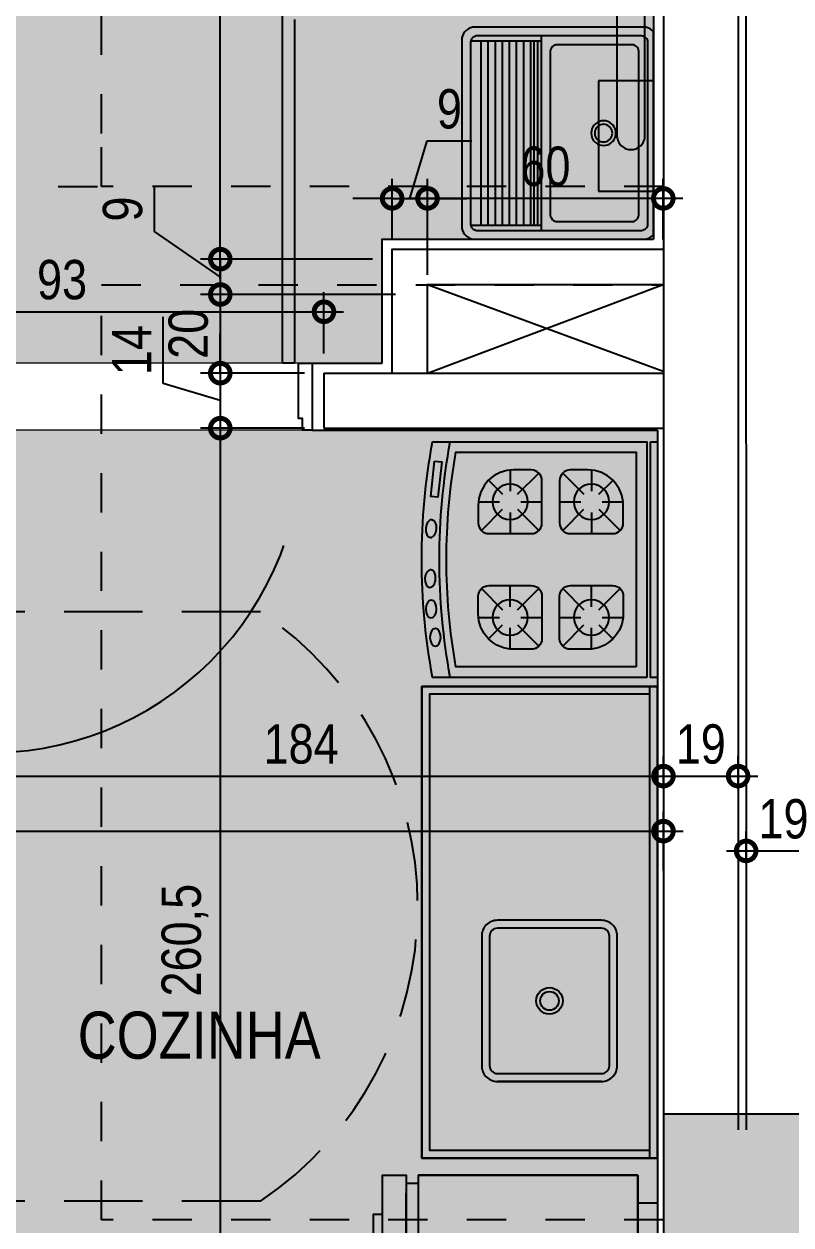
# Model space of a CAD drawing. Header units: metres. Extents: x -41 to 570, y -54 to 184.
# Drawn here: x -27.327 to -25.375, y 48.268 to 51.323 of the extents above; entities that cross this region are included whole.
import ezdxf
from ezdxf.enums import TextEntityAlignment as Align
from ezdxf.xclip import XClip

# ---------------------------------------------------------------- set-up
doc = ezdxf.new("R2010")
doc.units = ezdxf.units.M
doc.header["$XCLIPFRAME"] = 0
doc.linetypes.add('DASHEDX2', pattern=[1.5, 1, -0.5])
doc.linetypes.add('PUC$0$DASHEDX2', pattern=[1.5, 1, -0.5])
for name, color, linetype in [('1', 232, 'DASHEDX2'), ('4', 2, 'Continuous'), ('ARQ-DIM', 2, 'Continuous'), ('ARQ-TXT', 2, 'Continuous'), ('PUC$0$ARQ-ALV ACAB', 4, 'Continuous'), ('PUC$0$ARQ-ALV OSSO', 5, 'Continuous'), ('PUC$0$ARQ-AUX', 7, 'Continuous'), ('PUC$0$ARQ-CAX @ 1', 1, 'Continuous'), ('PUC$0$ARQ-HID', 7, 'Continuous'), ('PUC$0$ARQ-MOB', 7, 'Continuous'), ('PUC$0$ARQ-PRJ', 7, 'PUC$0$DASHEDX2'), ('PUC$0$ARQ-SIM', 1, 'Continuous')]:
    doc.layers.add(name, color=color, linetype=linetype)
doc.layers.add('PUC$0$ARQ-FORRO', color=9, linetype='Continuous', lineweight=5)
doc.styles.add('Adesa', font='ARIALN.TTF')
doc.dimstyles.new('ADESA 1-0050', dxfattribs={"dimtxt": 0.1, "dimasz": 0.1, "dimexe": 0.05, "dimexo": 0.05, "dimgap": 0.03, "dimtad": 1, "dimdec": 1, "dimlfac": 100, "dimzin": 12, "dimtxsty": 'Adesa', "dimblk": 'DOTSMALL', "dimcen": 1, "dimdle": 0.05, "dimclrd": 1, "dimclre": 1, "dimclrt": 256, "dimazin": 3, "dimtm": 1e-09, "dimtfac": 1, "dimtdec": 1, "dimtmove": 1, "dimatfit": 0, "dimldrblk": 'DOTSMALL', "dimfxl": 0.8, "dimtvp": 2, "dimtolj": 1, "dimtzin": 0, "dimarcsym": 0})

# ---------------------------------------------------------------- blocks, each defined once
blk = doc.blocks.new('PUC$0$pl apto tipo 2 puc')
at = {"layer": 'PUC$0$ARQ-ALV OSSO'}
blk.add_lwpolyline([(-25.4988, 2.0012), (-25.4983, -1.4888)], dxfattribs=at)
blk = doc.blocks.new('PUC$0$ARQ-HID-TANQUE')
for p, q in [((-0.2621, -0.0041), (-0.258, 0)), ((-0.258, 0), (0.258, 0)), ((0.258, 0), (0.2621, -0.0041)), ((-0.27, -0.0258), (-0.2695, -0.0199)), ((-0.27, -0.0258), (-0.27, -0.0258)), ((-0.27, -0.4542), (-0.27, -0.0258)), ((-0.2695, -0.0199), (-0.268, -0.0143)), ((-0.268, -0.0143), (-0.2655, -0.009)), ((-0.2655, -0.009), (-0.2621, -0.0041)), ((-0.2475, -0.0328), (-0.2473, -0.0297)), ((-0.2473, -0.0297), (-0.2466, -0.0266)), ((-0.2466, -0.0266), (-0.2454, -0.0237)), ((-0.2454, -0.0237), (-0.2439, -0.0211)), ((-0.2439, -0.0211), (-0.242, -0.0189)), ((-0.242, -0.0189), (-0.2398, -0.0171)), ((-0.2398, -0.0171), (-0.2373, -0.0157)), ((-0.2373, -0.0157), (-0.2347, -0.0149)), ((-0.2347, -0.0149), (-0.232, -0.0146)), ((-0.232, -0.0146), (0.232, -0.0146)), ((0.232, -0.0146), (0.2347, -0.0149)), ((0.2347, -0.0149), (0.2373, -0.0157)), ((0.2373, -0.0157), (0.2398, -0.0171)), ((0.2398, -0.0171), (0.242, -0.0189)), ((0.242, -0.0189), (0.2439, -0.0211)), ((0.2439, -0.0211), (0.2454, -0.0237)), ((0.2454, -0.0237), (0.2466, -0.0266)), ((0.2466, -0.0266), (0.2473, -0.0297)), ((0.2473, -0.0297), (0.2475, -0.0328)), ((0.2621, -0.0041), (0.2655, -0.009)), ((0.2655, -0.009), (0.268, -0.0143)), ((0.268, -0.0143), (0.2695, -0.0199)), ((0.2695, -0.0199), (0.27, -0.0258)), ((0.27, -0.0258), (0.27, -0.4542)), ((-0.2475, -0.0328), (-0.2475, -0.0328)), ((-0.2475, -0.4472), (-0.2475, -0.0328)), ((0.2475, -0.0328), (0.2475, -0.4472)), ((-0.234, -0.2854), (0.234, -0.2854)), ((-0.2695, -0.4601), (-0.27, -0.4542)), ((-0.2473, -0.4504), (-0.2475, -0.4472)), ((-0.2466, -0.4534), (-0.2473, -0.4504)), ((-0.2454, -0.4563), (-0.2466, -0.4534)), ((-0.2439, -0.4589), (-0.2454, -0.4563)), ((0.2454, -0.4563), (0.2439, -0.4589)), ((0.2466, -0.4534), (0.2454, -0.4563)), ((0.2473, -0.4504), (0.2466, -0.4534)), ((0.2475, -0.4472), (0.2473, -0.4504)), ((0.27, -0.4542), (0.2695, -0.4601)), ((-0.268, -0.4657), (-0.2695, -0.4601)), ((-0.2655, -0.4711), (-0.268, -0.4657)), ((-0.2621, -0.4759), (-0.2655, -0.4711)), ((-0.258, -0.48), (-0.2621, -0.4759)), ((-0.2532, -0.4834), (-0.258, -0.48)), ((-0.2479, -0.4859), (-0.2532, -0.4834)), ((-0.2422, -0.4874), (-0.2479, -0.4859)), ((-0.242, -0.4611), (-0.2439, -0.4589)), ((-0.2364, -0.4879), (-0.2422, -0.4874)), ((-0.2398, -0.463), (-0.242, -0.4611)), ((-0.2373, -0.4643), (-0.2398, -0.463)), ((-0.2347, -0.4651), (-0.2373, -0.4643)), ((0.2364, -0.4879), (-0.2364, -0.4879)), ((-0.232, -0.4654), (-0.2347, -0.4651)), ((0.232, -0.4654), (-0.232, -0.4654)), ((0.2347, -0.4651), (0.232, -0.4654)), ((0.2373, -0.4643), (0.2347, -0.4651)), ((0.2422, -0.4874), (0.2364, -0.4879)), ((0.2398, -0.463), (0.2373, -0.4643)), ((0.242, -0.4611), (0.2398, -0.463)), ((0.2439, -0.4589), (0.242, -0.4611)), ((0.2479, -0.4859), (0.2422, -0.4874)), ((0.2532, -0.4834), (0.2479, -0.4859)), ((0.258, -0.48), (0.2532, -0.4834)), ((0.2621, -0.4759), (0.258, -0.48)), ((0.2655, -0.4711), (0.2621, -0.4759)), ((0.268, -0.4657), (0.2655, -0.4711)), ((0.2695, -0.4601), (0.268, -0.4657))]:
    blk.add_line(p, q)
at = {"color": 7}
for p, q in [((-0.225, -0.0544), (-0.2247, -0.0514)), ((-0.225, -0.0544), (-0.225, -0.0544)), ((-0.225, -0.2456), (-0.225, -0.0544)), ((-0.2247, -0.0514), (-0.2238, -0.0485)), ((-0.2238, -0.0485), (-0.2223, -0.0458)), ((-0.2223, -0.0458), (-0.2203, -0.0433)), ((-0.2203, -0.0433), (-0.2179, -0.0412)), ((-0.2179, -0.0412), (-0.215, -0.0394)), ((-0.215, -0.0394), (-0.2118, -0.0382)), ((-0.2118, -0.0382), (-0.2085, -0.0374)), ((-0.2085, -0.0374), (-0.205, -0.0371)), ((-0.205, -0.0371), (0.205, -0.0371)), ((0.205, -0.0371), (0.2085, -0.0374)), ((0.2085, -0.0374), (0.2118, -0.0382)), ((0.2118, -0.0382), (0.215, -0.0394)), ((0.215, -0.0394), (0.2179, -0.0412)), ((0.2179, -0.0412), (0.2203, -0.0433)), ((0.2203, -0.0433), (0.2223, -0.0458)), ((0.2223, -0.0458), (0.2238, -0.0485)), ((0.2238, -0.0485), (0.2247, -0.0514)), ((0.2247, -0.0514), (0.225, -0.0544)), ((0.225, -0.0544), (0.225, -0.2456)), ((-0.0315, -0.1271), (-0.031, -0.1217)), ((-0.031, -0.1217), (-0.0296, -0.1164)), ((-0.0296, -0.1164), (-0.0273, -0.1114)), ((-0.0273, -0.1114), (-0.0241, -0.1069)), ((-0.0241, -0.1069), (-0.0202, -0.103)), ((-0.0222, -0.1232), (-0.0211, -0.1194)), ((-0.0211, -0.1194), (-0.0195, -0.1159)), ((-0.0202, -0.103), (-0.0158, -0.0999)), ((-0.0195, -0.1159), (-0.0172, -0.1127)), ((-0.0172, -0.1127), (-0.0145, -0.1099)), ((-0.0158, -0.0999), (-0.0108, -0.0975)), ((-0.0145, -0.1099), (-0.0113, -0.1076)), ((-0.0113, -0.1076), (-0.0077, -0.106)), ((-0.0108, -0.0975), (-0.0055, -0.0961)), ((-0.0077, -0.106), (-0.0039, -0.105)), ((-0.0055, -0.0961), (0, -0.0956)), ((-0.0039, -0.105), (0, -0.1046)), ((0, -0.0956), (0.0055, -0.0961)), ((0, -0.1046), (0.0039, -0.105)), ((0.0039, -0.105), (0.0077, -0.106)), ((0.0055, -0.0961), (0.0108, -0.0975)), ((0.0077, -0.106), (0.0113, -0.1076)), ((0.0108, -0.0975), (0.0158, -0.0999)), ((0.0113, -0.1076), (0.0145, -0.1099)), ((0.0145, -0.1099), (0.0172, -0.1127)), ((0.0158, -0.0999), (0.0202, -0.103)), ((0.0172, -0.1127), (0.0195, -0.1159)), ((0.0195, -0.1159), (0.0211, -0.1194)), ((0.0202, -0.103), (0.0241, -0.1069)), ((0.0211, -0.1194), (0.0222, -0.1232)), ((0.0241, -0.1069), (0.0273, -0.1114)), ((0.0273, -0.1114), (0.0296, -0.1164)), ((0.0296, -0.1164), (0.031, -0.1217)), ((0.031, -0.1217), (0.0315, -0.1271)), ((-0.031, -0.1326), (-0.0315, -0.1271)), ((-0.0296, -0.1379), (-0.031, -0.1326)), ((-0.0273, -0.1429), (-0.0296, -0.1379)), ((-0.0241, -0.1474), (-0.0273, -0.1429)), ((-0.0202, -0.1513), (-0.0241, -0.1474)), ((-0.0225, -0.1271), (-0.0222, -0.1232)), ((-0.0222, -0.131), (-0.0225, -0.1271)), ((-0.0211, -0.1348), (-0.0222, -0.131)), ((-0.0195, -0.1384), (-0.0211, -0.1348)), ((-0.0158, -0.1544), (-0.0202, -0.1513)), ((-0.0172, -0.1416), (-0.0195, -0.1384)), ((-0.0145, -0.1444), (-0.0172, -0.1416)), ((-0.0113, -0.1466), (-0.0145, -0.1444)), ((-0.0077, -0.1483), (-0.0113, -0.1466)), ((-0.0039, -0.1493), (-0.0077, -0.1483)), ((0, -0.1496), (-0.0039, -0.1493)), ((0.0039, -0.1493), (0, -0.1496)), ((0.0077, -0.1483), (0.0039, -0.1493)), ((0.0113, -0.1466), (0.0077, -0.1483)), ((0.0145, -0.1444), (0.0113, -0.1466)), ((0.0172, -0.1416), (0.0145, -0.1444)), ((0.0202, -0.1513), (0.0158, -0.1544)), ((0.0195, -0.1384), (0.0172, -0.1416)), ((0.0211, -0.1348), (0.0195, -0.1384)), ((0.0241, -0.1474), (0.0202, -0.1513)), ((0.0222, -0.131), (0.0211, -0.1348)), ((0.0222, -0.1232), (0.0225, -0.1271)), ((0.0225, -0.1271), (0.0222, -0.131)), ((0.0273, -0.1429), (0.0241, -0.1474)), ((0.0296, -0.1379), (0.0273, -0.1429)), ((0.031, -0.1326), (0.0296, -0.1379)), ((0.0315, -0.1271), (0.031, -0.1326)), ((-0.0108, -0.1567), (-0.0158, -0.1544)), ((-0.0055, -0.1582), (-0.0108, -0.1567)), ((0, -0.1586), (-0.0055, -0.1582)), ((0.0055, -0.1582), (0, -0.1586)), ((0.0108, -0.1567), (0.0055, -0.1582)), ((0.0158, -0.1544), (0.0108, -0.1567)), ((-0.2247, -0.2486), (-0.225, -0.2456)), ((-0.2238, -0.2515), (-0.2247, -0.2486)), ((-0.2223, -0.2542), (-0.2238, -0.2515)), ((-0.2203, -0.2567), (-0.2223, -0.2542)), ((-0.2179, -0.2588), (-0.2203, -0.2567)), ((-0.215, -0.2606), (-0.2179, -0.2588)), ((-0.2118, -0.2618), (-0.215, -0.2606)), ((-0.2085, -0.2626), (-0.2118, -0.2618)), ((-0.205, -0.2629), (-0.2085, -0.2626)), ((0.205, -0.2629), (-0.205, -0.2629)), ((0.2085, -0.2626), (0.205, -0.2629)), ((0.2118, -0.2618), (0.2085, -0.2626)), ((0.215, -0.2606), (0.2118, -0.2618)), ((0.2179, -0.2588), (0.215, -0.2606)), ((0.2203, -0.2567), (0.2179, -0.2588)), ((0.2223, -0.2542), (0.2203, -0.2567)), ((0.2238, -0.2515), (0.2223, -0.2542)), ((0.2247, -0.2486), (0.2238, -0.2515)), ((0.225, -0.2456), (0.2247, -0.2486)), ((-0.2475, -0.2854), (0.2475, -0.2854)), ((-0.234, -0.4654), (-0.234, -0.2854)), ((-0.234, -0.2944), (0.234, -0.2944)), ((-0.234, -0.2944), (0.234, -0.2944)), ((-0.234, -0.3034), (0.234, -0.3034)), ((0.234, -0.2854), (0.234, -0.4654)), ((-0.234, -0.3124), (0.234, -0.3124)), ((-0.234, -0.3304), (0.234, -0.3304)), ((-0.234, -0.3484), (0.234, -0.3484)), ((-0.234, -0.3664), (0.234, -0.3664)), ((-0.234, -0.3844), (0.234, -0.3844)), ((-0.234, -0.4024), (0.234, -0.4024)), ((-0.234, -0.4204), (0.234, -0.4204)), ((-0.234, -0.4384), (0.234, -0.4384))]:
    blk.add_line(p, q, dxfattribs=at)
blk = doc.blocks.new('PUC$0$00002ITA-AIT-PR-008-BSE-PLA-TIP-R00$0$Cuba 1')
blk.add_line((0.205, 0.305), (0.205, 0.04))
for points in [[(0.165, 0, 0.414214), (0.205, 0.04), (0.205, 0.305, 0.414214), (0.165, 0.345), (-0.165, 0.345, 0.414214), (-0.205, 0.305), (-0.205, 0.04, 0.414214), (-0.165, 0)], [(-0.165, 0.02), (0.165, 0.02, 0.414214), (0.185, 0.04), (0.185, 0.305, 0.414214), (0.165, 0.325), (-0.165, 0.325, 0.414214), (-0.185, 0.305), (-0.185, 0.04, 0.414214)]]:
    blk.add_lwpolyline(points, format="xyb", close=True)
for radius in [0.0337, 0.0237]:
    blk.add_circle((0, 0.1725), radius)
blk = doc.blocks.new('*U3397')
at = {"linetype": 'Continuous'}
blk.add_lwpolyline([(0, 0), (0, 0.6), (-1.2, 0.6), (-1.2, 0)], dxfattribs=at)
at = {"lineweight": -2}
for points in [[(-1.2, 0), (-1.2, 0.6), (0, 0.6), (0, 0)], [(-1.18, 0.02), (-1.18, 0.58), (-0.02, 0.58), (-0.02, 0.02)], [(0, 0.02), (-1.2, 0.02)], [(0, 0), (-1.2, 0)]]:
    blk.add_lwpolyline(points, dxfattribs=at)
at = {"lineweight": -2, "extrusion": (0, 0, -1), "zscale": -1, "rotation": 180}
blk.add_blockref('PUC$0$00002ITA-AIT-PR-008-BSE-PLA-TIP-R00$0$Cuba 1', (0.4, 0.4475), dxfattribs=at)
blk = doc.blocks.new('*U3362')
for points in [[(0, 0), (0, 0.8204), (-0.03, 0.8204), (-0.03, 0)], [(0.025, 0), (0, 0), (0, -0.03), (-0.01, -0.03), (-0.01, -0.17), (0.025, -0.17), (0.025, 0)], [(-0.845, 0), (-0.82, 0), (-0.82, -0.03), (-0.81, -0.03), (-0.81, -0.17), (-0.845, -0.17), (-0.845, 0)]]:
    blk.add_lwpolyline(points, close=True)
at = {"layer": 'PUC$0$ARQ-PRJ'}
blk.add_arc((-0.0237, 0.0242), 0.7967, 88.2987, 181.7401, dxfattribs=at)
blk = doc.blocks.new('PUC$0$A$C7cb482e1')
at = {"layer": 'PUC$0$ARQ-PRJ'}
for p, q in [((-0.1098, -0.2708, 0), (-0.1098, 1.8451, 0)), ((-0.0389, -0.2708, 0), (-0.0389, 1.8451, 0))]:
    blk.add_line(p, q, dxfattribs=at)
at = {"layer": 'PUC$0$ARQ-PRJ', "elevation": 0}
for points in [[(-0.1133, 1.8451), (-0.0333, 1.8451)], [(-0.1571, -0.4064), (-0.0171, -0.4064), (-0.0171, -0.1264), (-0.1571, -0.1264), (-0.1571, -0.4064)]]:
    blk.add_lwpolyline(points, dxfattribs=at)
at = {"layer": 'PUC$0$ARQ-PRJ'}
for centre, radius, start, end in [((-0.0733, 1.8451, 0), 0.04, 360, 180), ((-0.0743, -0.2651, 0), 0.0359, 189.055, 350.945)]:
    blk.add_arc(centre, radius, start, end, dxfattribs=at)
blk = doc.blocks.new('PUC$0$planta tipo 5 puc')
at = {"layer": 'PUC$0$ARQ-ALV ACAB'}
for p, q in [((-34.9479, 0.46, -0.0001), (-35.1264, 0.46, 0)), ((-34.9479, 0.46, 0), (-34.9479, 0.29, 0)), ((-34.9479, 0.29, -0.0001), (-35.8267, 0.29, 0))]:
    blk.add_line(p, q, dxfattribs=at)
at = {"layer": 'PUC$0$ARQ-ALV ACAB', "elevation": 0}
for points in [[(-35.8167, 2.8343), (-35.8164, 0.7758)], [(-35.1264, 0.46), (-35.1264, 0.7758), (-35.8164, 0.7758)], [(-35.8267, 0.29), (-35.8267, -2.305), (-34.9354, -2.305), (-34.9354, -2.6405), (-35.0854, -2.6405), (-35.0854, -2.455), (-35.8367, -2.455)]]:
    blk.add_lwpolyline(points, dxfattribs=at)
at = {"layer": 'PUC$0$ARQ-ALV OSSO'}
for p, q in [((-34.9779, 0.435, -0.0001), (-35.8414, 0.435, 0)), ((-34.9779, 0.435, 0), (-34.9779, 0.295, 0)), ((-34.9779, 0.295, -0.0001), (-35.8414, 0.295, 0)), ((-34.9529, 0.29, 0), (-34.9529, 0.29, 0))]:
    blk.add_line(p, q, dxfattribs=at)
at = {"layer": 'PUC$0$ARQ-ALV OSSO', "elevation": 0}
for points in [[(-35.8417, 2.8593), (-35.8417, -1.49)], [(-36.0317, 2), (-36.0317, -1.49)], [(-35.1514, 0.435), (-35.1514, 0.7508), (-35.8414, 0.7508)], [(-35.2414, 0.435), (-35.2414, 0.6608), (-35.8414, 0.6608)]]:
    blk.add_lwpolyline(points, dxfattribs=at)
at = {"layer": 'PUC$0$ARQ-PRJ', "elevation": 0}
blk.add_lwpolyline([(-34.8728, 2.8343), (-34.9028, 2.8343), (-34.9028, 0.46), (-34.8728, 0.46)], close=True, dxfattribs=at)
at = {"layer": 'PUC$0$ARQ-SIM', "elevation": 0}
for points in [[(-35.2414, 0.6608), (-35.8414, 0.44)], [(-35.2414, 0.435), (-35.8414, 0.6608)]]:
    blk.add_lwpolyline(points, dxfattribs=at)
at = {"xscale": -1}
blk.add_blockref('PUC$0$A$C7cb482e1', (-35.8335, 1.3048, 0), dxfattribs=at)
at = {"layer": 'PUC$0$ARQ-CAX @ 1', "xscale": -1, "rotation": 180}
blk.add_blockref('*U3362', (-34.1029, 0.29, 0), dxfattribs=at)
at = {"layer": 'PUC$0$ARQ-HID', "extrusion": (0, 0, -1)}
for name, p, xscale, zscale, rotation in [('PUC$0$ARQ-HID-TANQUE', (35.8165, 1.0456), -1, -1, 270), ('*U3397', (35.8267, -1.562, 0), -1.000000000000007, -1.000000000000007, 90)]:
    blk.add_blockref(name, p, dxfattribs=dict(at, xscale=xscale, zscale=zscale, rotation=rotation))
blk = doc.blocks.new('PUC$0$ARQ-MOB-COZ FOG')
at = {"layer": 'PUC$0$ARQ-MOB'}
for p, q in [((-0.122, -0.1412), (-0.122, -0.0872)), ((0.172, -0.1412), (0.172, -0.0872)), ((-0.1411, -0.149), (-0.1766, -0.1135)), ((-0.1029, -0.1491), (-0.0489, -0.0951)), ((0.1529, -0.1491), (0.0989, -0.0951)), ((0.1911, -0.149), (0.2266, -0.1135)), ((-0.203, -0.1682), (-0.149, -0.1682)), ((-0.095, -0.1682), (-0.041, -0.1682)), ((0.145, -0.1682), (0.091, -0.1682)), ((0.253, -0.1682), (0.199, -0.1682)), ((-0.1951, -0.2413), (-0.1411, -0.1873)), ((-0.122, -0.2492), (-0.122, -0.1952)), ((-0.0489, -0.2412), (-0.1029, -0.1872)), ((0.0989, -0.2412), (0.1529, -0.1872)), ((0.172, -0.2492), (0.172, -0.1952)), ((0.2451, -0.2413), (0.1911, -0.1873)), ((-0.1411, -0.356), (-0.1951, -0.3021)), ((-0.122, -0.3482), (-0.122, -0.2942)), ((-0.1029, -0.3561), (-0.0489, -0.3021)), ((0.1529, -0.3561), (0.0989, -0.3021)), ((0.172, -0.3482), (0.172, -0.2942)), ((0.1911, -0.356), (0.2451, -0.3021)), ((-0.203, -0.3752), (-0.149, -0.3752)), ((-0.1766, -0.4298), (-0.1411, -0.3943)), ((-0.0489, -0.4482), (-0.1029, -0.3942)), ((-0.095, -0.3752), (-0.041, -0.3752)), ((0.145, -0.3752), (0.091, -0.3752)), ((0.0989, -0.4482), (0.1529, -0.3942)), ((0.2267, -0.4298), (0.1911, -0.3943)), ((0.253, -0.3752), (0.199, -0.3752)), ((-0.122, -0.4562), (-0.122, -0.4022)), ((0.172, -0.4562), (0.172, -0.4022))]:
    blk.add_line(p, q, dxfattribs=at)
for points in [[(0.325, -0.018), (0.325, 0), (-0.275, 0), (-0.275, -0.018)], [(0.2754, -0.5671), (0.2735, -0.5492), (0.184, -0.5589), (0.1859, -0.5768)]]:
    blk.add_lwpolyline(points, close=True, dxfattribs=at)
for points in [[(-0.275, -0.027), (-0.275, -0.5724, 0.092036), (0.325, -0.5724), (0.325, -0.027)], [(-0.248, -0.054), (-0.248, -0.5131, 0.087474), (0.298, -0.5131), (0.298, -0.054)], [(-0.041, -0.2222), (-0.041, -0.1142, 0.414214), (-0.068, -0.0872), (-0.113, -0.0872, 0.414214), (-0.203, -0.1772), (-0.203, -0.2222, 0.414214), (-0.176, -0.2492), (-0.068, -0.2492, 0.414214)], [(0.091, -0.2222), (0.091, -0.1142, -0.414214), (0.118, -0.0872), (0.163, -0.0872, -0.414214), (0.253, -0.1772), (0.253, -0.2222, -0.414214), (0.226, -0.2492), (0.118, -0.2492, -0.414214)], [(-0.041, -0.4292), (-0.041, -0.3212, 0.414214), (-0.068, -0.2942), (-0.176, -0.2942, 0.414214), (-0.203, -0.3212), (-0.203, -0.3662, 0.414214), (-0.113, -0.4562), (-0.068, -0.4562, 0.414214)], [(0.091, -0.4292), (0.091, -0.3212, -0.414214), (0.118, -0.2942), (0.226, -0.2942, -0.414214), (0.253, -0.3212), (0.253, -0.3662, -0.414214), (0.163, -0.4562), (0.118, -0.4562, -0.414214)]]:
    blk.add_lwpolyline(points, format="xyb", close=True, dxfattribs=at)
for centre in [(-0.122, -0.1682), (0.172, -0.1682), (-0.122, -0.3752), (0.172, -0.3752)]:
    blk.add_circle(centre, 0.045, dxfattribs=at)
blk.add_arc((0.025, 1.0824), 1.6374, 259.4425, 280.5575, dxfattribs=at)
for centre, major_axis in [((-0.1728, -0.5654), (0.0225, 0)), ((-0.1009, -0.576), (0.0225, 0.0004)), ((-0.0234, -0.5783), (0.0224, 0.0016)), ((0.1038, -0.5761), (0.0224, 0.002))]:
    blk.add_ellipse(centre, major_axis=major_axis, ratio=0.612901, start_param=3.141593, end_param=9.424778, dxfattribs=at)
blk = doc.blocks.new('PUC$0$GELADEIRA')
for p, q in [((-0.0098, 0.7392), (-0.6547, 0.7392)), ((-0.055, 0.7391), (-0.0098, 0.7392)), ((-0.0098, 0.7392), (-0.055, 0.7391)), ((-0.7, 0.7092), (-0.7, 0.15)), ((-0.7, 0.7092), (0, 0.7092)), ((-0.7, 0.15), (-0.7, 0.7092)), ((-0.7, 0.15), (-0.7, 0.7092)), ((0, 0.7092), (-0.055, 0.7092)), ((-0.055, 0.7092), (0, 0.7092)), ((0, 0.15), (0, 0.7092)), ((0, 0.7092), (0, 0.15)), ((0, 0.7092), (0, 0.15)), ((-0.7, 0.15), (0, 0.15)), ((0, 0.15), (-0.7, 0.15)), ((0, 0.15), (-0.7, 0.15))]:
    blk.add_line(p, q)
blk.add_lwpolyline([(0, 0.7392), (0, 0.8), (-0.7, 0.8), (-0.7, 0.7392)], close=True)
for points in [[(-0.6, 0.8), (-0.6, 0.824), (-0.55, 0.824), (-0.55, 0.8)], [(-0.68, 0.7392), (-0.68, 0.7092)], [(-0.02, 0.7392), (-0.02, 0.7092)], [(-0.63, 0.15), (-0.63, 0.1), (-0.07, 0.1), (-0.07, 0.15)]]:
    blk.add_lwpolyline(points)
blk = doc.blocks.new('PUC$0$layout pcd puc 5')
at = {"layer": 'PUC$0$ARQ-MOB'}
for name, p, xscale, rotation in [('PUC$0$GELADEIRA', (-10.75, 4.8905, 0), -1, 270), ('PUC$0$ARQ-MOB-COZ FOG', (-10.65, 2.6495, 0), -1.000000000000001, 90)]:
    blk.add_blockref(name, p, dxfattribs=dict(at, xscale=xscale, rotation=rotation))
blk = doc.blocks.new('PUC$0$pl forro pcd 5')
at = {"layer": 'PUC$0$ARQ-FORRO'}
h = blk.add_hatch(color=256, dxfattribs=at)
h.dxf.hatch_style = 1
h.paths.add_polyline_path([(-3.0362, 0.13), (0.02, 0.13), (0.02, 4.9157), (-4.1187, 4.9157), (-4.1187, 3.6607), (-5.01, 3.6607), (-5.01, 1.0657), (-3.1862, 1.0657), (-3.1862, 2.033), (-3.0362, 2.033)])
h = blk.add_hatch(color=256, dxfattribs=at)
h.dxf.hatch_style = 1
h.paths.add_polyline_path([(-4.3097, 0.5799), (-4.3097, 0.8958), (-3.2062, 0.8958), (-3.2062, -0.9443), (-4.0561, -0.9443), (-4.0561, -1.4786), (-5, -1.4785), (-5, 0.5799)])
h.paths.add_polyline_path([(-0.9849, -0.9443), (-3.2062, -0.9443), (-3.2062, -0.0401), (-0.9849, -0.0401)])
h.paths.add_polyline_path([(-0.6197, -0.949), (-0.4399, -0.949), (-0.4399, -0.0401), (-0.6197, -0.0401)])
h.paths.add_polyline_path([(-4.9491, -0.2782), (-4.6991, -0.2782), (-4.6991, -0.5782), (-4.9491, -0.5782)], flags=16)
blk.add_lwpolyline([(-3.0362, 0.13), (0.02, 0.13), (0.02, 4.9157), (-4.1187, 4.9157), (-4.1187, 3.6607), (-5.01, 3.6607), (-5.01, 1.0657), (-3.1862, 1.0657), (-3.1862, 2.033), (-3.0362, 2.033)], close=True, dxfattribs=at)
at = {"layer": 'PUC$0$ARQ-FORRO', "elevation": 0}
blk.add_lwpolyline([(-4.3097, 0.5799), (-4.3097, 0.8958), (-3.2062, 0.8958), (-3.2062, -0.9443), (-4.0561, -0.9443), (-4.0561, -1.4786), (-5, -1.4785), (-5, 0.5799)], close=True, dxfattribs=at)
blk = doc.blocks.new('PUC')
at = {"layer": 'PUC$0$ARQ-PRJ', "ltscale": 0.2}
blk.add_lwpolyline([(26.7252, -48.3285), (27.5252, -48.3285), (27.5252, -49.8285), (26.7252, -49.8285, -0.533333)], format="xyb", close=True, dxfattribs=at)
at = {"layer": 'PUC$0$ARQ-ALV OSSO', "rotation": 180}
blk.add_blockref('PUC$0$pl apto tipo 2 puc', (-0.0088, -49.9988, 0), dxfattribs=at)
at = {"layer": 'PUC$0$ARQ-AUX', "xscale": -1, "rotation": 180}
blk.add_blockref('PUC$0$planta tipo 5 puc', (61.5417, -49.9999, 0), dxfattribs=at)
at = {"layer": 'PUC$0$ARQ-FORRO'}
blk.add_blockref('PUC$0$pl forro pcd 5', (30.725, -51.3557, 0), dxfattribs=at)
at = {"layer": 'PUC$0$ARQ-MOB'}
blk.add_blockref('PUC$0$layout pcd puc 5', (36.365, -52.5851, 0), dxfattribs=at)
blk = doc.blocks.new('_DotSmall')
at = {"color": 0, "linetype": 'ByBlock', "const_width": 0.5}
blk.add_lwpolyline([(-0.0625, 0, 1), (0.0625, 0, 1)], format="xyb", close=True, dxfattribs=at)
blk = doc.blocks.new('*D163')
at = {"layer": 'ARQ-DIM', "color": 1, "lineweight": -2, "transparency": 16777216}
for p, q in [((-27.4937, 50.485), (-27.4937, 50.6411)), ((-26.5637, 50.485), (-26.5637, 50.6411)), ((-27.5437, 50.5911), (-26.5137, 50.5911))]:
    blk.add_line(p, q, dxfattribs=at)
at = {"layer": 'Defpoints', "color": 0, "transparency": 16777216}
for p in [(-26.5637, 50.5911), (-27.4937, 50.435, 0), (-26.5637, 50.435, 0)]:
    blk.add_point(p, dxfattribs=at)
at = {"layer": 'ARQ-DIM', "color": 1, "lineweight": -2, "transparency": 16777216, "xscale": 0.1, "yscale": 0.1, "zscale": 0.1, "rotation": 180}
blk.add_blockref('_DotSmall', (-27.4937, 50.5911), dxfattribs=at)
at = {"layer": 'ARQ-DIM', "color": 1, "lineweight": -2, "transparency": 16777216, "xscale": 0.1, "yscale": 0.1, "zscale": 0.1}
blk.add_blockref('_DotSmall', (-26.5637, 50.5911), dxfattribs=at)
at = {"layer": 'ARQ-DIM', "transparency": 16777216, "insert": (-27.2302, 50.6722), "char_height": 0.1, "attachment_point": 5, "style": 'Adesa'}
blk.add_mtext('\\A1;93', dxfattribs=at)
blk = doc.blocks.new('*D186')
at = {"layer": 'ARQ-DIM', "color": 1, "lineweight": -2, "transparency": 16777216}
for p, q in [((-26.8276, 50.3449), (-26.8276, 47.6399)), ((-26.6137, 50.2949), (-26.8776, 50.2949)), ((-26.6512, 47.6899), (-26.8776, 47.6899))]:
    blk.add_line(p, q, dxfattribs=at)
at = {"layer": 'Defpoints', "color": 0, "transparency": 16777216}
for p in [(-26.5637, 50.2949, -0.0001), (-26.8276, 47.6899), (-26.6012, 47.6899, 0)]:
    blk.add_point(p, dxfattribs=at)
at = {"layer": 'ARQ-DIM', "color": 1, "lineweight": -2, "transparency": 16777216, "xscale": 0.1, "yscale": 0.1, "zscale": 0.1}
for p, rotation in [((-26.8276, 50.2949), 90), ((-26.8276, 47.6899), 270)]:
    blk.add_blockref('_DotSmall', p, dxfattribs=dict(at, rotation=rotation))
at = {"layer": 'ARQ-DIM', "transparency": 16777216, "insert": (-26.9177, 48.9924), "char_height": 0.1, "attachment_point": 5, "rotation": 90, "style": 'Adesa'}
blk.add_mtext('\\A1;260,5', dxfattribs=at)
blk = doc.blocks.new('*D187')
at = {"layer": 'ARQ-DIM', "color": 1, "lineweight": -2, "transparency": 16777216}
for p, q in [((-26.9728, 50.4085), (-26.9728, 50.578)), ((-26.8276, 50.4349), (-26.8276, 50.5349)), ((-26.6137, 50.4349), (-26.8776, 50.4349)), ((-26.8276, 50.4349), (-26.8276, 50.295)), ((-26.8276, 50.4349), (-26.8276, 50.295)), ((-26.8276, 50.365), (-26.9728, 50.4085)), ((-26.6319, 50.295), (-26.8776, 50.295)), ((-26.8276, 50.295), (-26.8276, 50.195))]:
    blk.add_line(p, q, dxfattribs=at)
at = {"layer": 'Defpoints', "color": 0, "transparency": 16777216}
for p in [(-26.5637, 50.4349, 0), (-26.8276, 50.295), (-26.5819, 50.295, 0.0001)]:
    blk.add_point(p, dxfattribs=at)
at = {"layer": 'ARQ-DIM', "color": 1, "lineweight": -2, "transparency": 16777216, "xscale": 0.1, "yscale": 0.1, "zscale": 0.1}
for p, rotation in [((-26.8276, 50.4349), 270), ((-26.8276, 50.295), 90)]:
    blk.add_blockref('_DotSmall', p, dxfattribs=dict(at, rotation=rotation))
at = {"layer": 'ARQ-DIM', "transparency": 16777216, "insert": (-27.053, 50.4933), "char_height": 0.1, "attachment_point": 5, "rotation": 90, "style": 'Adesa'}
blk.add_mtext('\\A1;14', dxfattribs=at)
blk = doc.blocks.new('*D188')
at = {"layer": 'ARQ-DIM', "color": 1, "lineweight": -2, "transparency": 16777216}
for p, q in [((-26.8276, 50.685), (-26.8276, 50.385)), ((-26.3821, 50.635), (-26.8776, 50.635)), ((-26.6319, 50.435), (-26.8776, 50.435))]:
    blk.add_line(p, q, dxfattribs=at)
at = {"layer": 'Defpoints', "color": 0, "transparency": 16777216}
for p in [(-26.3321, 50.635, 0), (-26.8276, 50.435), (-26.5819, 50.435, 0)]:
    blk.add_point(p, dxfattribs=at)
at = {"layer": 'ARQ-DIM', "color": 1, "lineweight": -2, "transparency": 16777216, "xscale": 0.1, "yscale": 0.1, "zscale": 0.1}
for p, rotation in [((-26.8276, 50.635), 90), ((-26.8276, 50.435), 270)]:
    blk.add_blockref('_DotSmall', p, dxfattribs=dict(at, rotation=rotation))
at = {"layer": 'ARQ-DIM', "transparency": 16777216, "insert": (-26.9086, 50.535), "char_height": 0.1, "attachment_point": 5, "rotation": 90, "style": 'Adesa'}
blk.add_mtext('\\A1;20', dxfattribs=at)
blk = doc.blocks.new('*D189')
at = {"layer": 'ARQ-DIM', "color": 1, "lineweight": -2, "transparency": 16777216}
for p, q in [((-26.9947, 50.7954), (-26.9947, 50.9093)), ((-26.8276, 50.7249), (-26.8276, 50.8249)), ((-26.8276, 50.68), (-26.9947, 50.7954)), ((-26.4403, 50.7249), (-26.8776, 50.7249)), ((-26.8276, 50.7249), (-26.8276, 50.635)), ((-26.8276, 50.7249), (-26.8276, 50.635)), ((-26.4721, 50.635), (-26.8776, 50.635)), ((-26.8276, 50.635), (-26.8276, 50.535))]:
    blk.add_line(p, q, dxfattribs=at)
at = {"layer": 'Defpoints', "color": 0, "transparency": 16777216}
for p in [(-26.3903, 50.7249, 0), (-26.8276, 50.635), (-26.4221, 50.635)]:
    blk.add_point(p, dxfattribs=at)
at = {"layer": 'ARQ-DIM', "color": 1, "lineweight": -2, "transparency": 16777216, "xscale": 0.1, "yscale": 0.1, "zscale": 0.1}
for p, rotation in [((-26.8276, 50.7249), 270), ((-26.8276, 50.635), 90)]:
    blk.add_blockref('_DotSmall', p, dxfattribs=dict(at, rotation=rotation))
at = {"layer": 'ARQ-DIM', "transparency": 16777216, "insert": (-27.0757, 50.8524), "char_height": 0.1, "attachment_point": 5, "rotation": 90, "style": 'Adesa'}
blk.add_mtext('\\A1;9', dxfattribs=at)
blk = doc.blocks.new('*D190')
at = {"layer": 'ARQ-DIM', "color": 1, "lineweight": -2, "transparency": 16777216}
for p, q in [((-26.8276, 50.6749), (-26.8276, 52.91)), ((-26.628, 52.86), (-26.8776, 52.86)), ((-26.4403, 50.7249), (-26.8776, 50.7249))]:
    blk.add_line(p, q, dxfattribs=at)
at = {"layer": 'Defpoints', "color": 0, "transparency": 16777216}
for p in [(-26.8276, 52.86), (-26.578, 52.86, 0), (-26.3903, 50.7249, 0)]:
    blk.add_point(p, dxfattribs=at)
at = {"layer": 'ARQ-DIM', "color": 1, "lineweight": -2, "transparency": 16777216, "xscale": 0.1, "yscale": 0.1, "zscale": 0.1}
for p, rotation in [((-26.8276, 52.86), 90), ((-26.8276, 50.7249), 270)]:
    blk.add_blockref('_DotSmall', p, dxfattribs=dict(at, rotation=rotation))
at = {"layer": 'ARQ-DIM', "transparency": 16777216, "insert": (-26.9078, 51.7925), "char_height": 0.1, "attachment_point": 5, "rotation": 90, "style": 'Adesa'}
blk.add_mtext('\\A1;214', dxfattribs=at)
blk = doc.blocks.new('*D192')
at = {"layer": 'ARQ-DIM', "color": 1, "lineweight": -2, "transparency": 16777216}
for p, q in [((-26.3003, 50.6849), (-26.3003, 50.9295)), ((-25.7003, 50.7749), (-25.7003, 50.9295)), ((-25.6503, 50.8795), (-26.3503, 50.8795))]:
    blk.add_line(p, q, dxfattribs=at)
at = {"layer": 'Defpoints', "color": 0, "transparency": 16777216}
for p in [(-26.3003, 50.8795), (-25.7003, 50.7249, 0), (-26.3003, 50.6349, 0)]:
    blk.add_point(p, dxfattribs=at)
at = {"layer": 'ARQ-DIM', "color": 1, "lineweight": -2, "transparency": 16777216, "xscale": 0.1, "yscale": 0.1, "zscale": 0.1, "rotation": 180}
blk.add_blockref('_DotSmall', (-26.3003, 50.8795), dxfattribs=at)
at = {"layer": 'ARQ-DIM', "color": 1, "lineweight": -2, "transparency": 16777216, "xscale": 0.1, "yscale": 0.1, "zscale": 0.1}
blk.add_blockref('_DotSmall', (-25.7003, 50.8795), dxfattribs=at)
at = {"layer": 'ARQ-DIM', "transparency": 16777216, "insert": (-26.0003, 50.9606), "char_height": 0.1, "attachment_point": 5, "style": 'Adesa'}
blk.add_mtext('\\A1;60', dxfattribs=at)
blk = doc.blocks.new('*D193')
at = {"layer": 'ARQ-DIM', "color": 1, "lineweight": -2, "transparency": 16777216}
for p, q in [((-26.3453, 50.8796), (-26.3015, 51.0256)), ((-26.3015, 51.0256), (-26.1875, 51.0256)), ((-26.3903, 50.775), (-26.3903, 50.9296)), ((-26.3003, 50.775), (-26.3003, 50.9296)), ((-26.3903, 50.8796), (-26.4903, 50.8796)), ((-26.3903, 50.8796), (-26.3003, 50.8796)), ((-26.3903, 50.8796), (-26.3003, 50.8796)), ((-26.3003, 50.8796), (-26.2003, 50.8796))]:
    blk.add_line(p, q, dxfattribs=at)
at = {"layer": 'Defpoints', "color": 0, "transparency": 16777216}
for p in [(-26.3003, 50.8796), (-26.3903, 50.725, 0), (-26.3003, 50.725)]:
    blk.add_point(p, dxfattribs=at)
at = {"layer": 'ARQ-DIM', "color": 1, "lineweight": -2, "transparency": 16777216, "xscale": 0.1, "yscale": 0.1, "zscale": 0.1}
blk.add_blockref('_DotSmall', (-26.3903, 50.8796), dxfattribs=at)
at = {"layer": 'ARQ-DIM', "color": 1, "lineweight": -2, "transparency": 16777216, "xscale": 0.1, "yscale": 0.1, "zscale": 0.1, "rotation": 180}
blk.add_blockref('_DotSmall', (-26.3003, 50.8796), dxfattribs=at)
at = {"layer": 'ARQ-DIM', "transparency": 16777216, "insert": (-26.2445, 51.1067), "char_height": 0.1, "attachment_point": 5, "style": 'Adesa'}
blk.add_mtext('\\A1;9', dxfattribs=at)
blk = doc.blocks.new('*D314')
at = {"layer": 'ARQ-DIM', "color": 1, "lineweight": -2, "transparency": 16777216}
for p, q in [((-27.5437, 49.3777), (-27.5437, 49.4598)), ((-25.7, 49.3778), (-25.7, 49.4598)), ((-27.5937, 49.4098), (-25.65, 49.4098))]:
    blk.add_line(p, q, dxfattribs=at)
at = {"layer": 'Defpoints', "color": 0, "transparency": 16777216}
for p in [(-25.7, 49.4098), (-27.5437, 49.3277, 0), (-25.7, 49.3278, 0)]:
    blk.add_point(p, dxfattribs=at)
at = {"layer": 'ARQ-DIM', "color": 1, "lineweight": -2, "transparency": 16777216, "xscale": 0.1, "yscale": 0.1, "zscale": 0.1, "rotation": 180}
blk.add_blockref('_DotSmall', (-27.5437, 49.4098), dxfattribs=at)
at = {"layer": 'ARQ-DIM', "color": 1, "lineweight": -2, "transparency": 16777216, "xscale": 0.1, "yscale": 0.1, "zscale": 0.1}
blk.add_blockref('_DotSmall', (-25.7, 49.4098), dxfattribs=at)
at = {"layer": 'ARQ-DIM', "transparency": 16777216, "insert": (-26.6219, 49.4909), "char_height": 0.1, "attachment_point": 5, "style": 'Adesa'}
blk.add_mtext('\\A1;184', dxfattribs=at)
blk = doc.blocks.new('*D315')
at = {"layer": 'ARQ-DIM', "color": 1, "lineweight": -2, "transparency": 16777216}
for p, q in [((-25.7, 49.3778), (-25.7, 49.4598)), ((-25.51, 49.3778), (-25.51, 49.4598)), ((-25.75, 49.4098), (-25.46, 49.4098))]:
    blk.add_line(p, q, dxfattribs=at)
at = {"layer": 'Defpoints', "color": 0, "transparency": 16777216}
for p in [(-25.51, 49.4098), (-25.7, 49.3278, 0), (-25.51, 49.3278, 0)]:
    blk.add_point(p, dxfattribs=at)
at = {"layer": 'ARQ-DIM', "color": 1, "lineweight": -2, "transparency": 16777216, "xscale": 0.1, "yscale": 0.1, "zscale": 0.1, "rotation": 180}
blk.add_blockref('_DotSmall', (-25.7, 49.4098), dxfattribs=at)
at = {"layer": 'ARQ-DIM', "color": 1, "lineweight": -2, "transparency": 16777216, "xscale": 0.1, "yscale": 0.1, "zscale": 0.1}
blk.add_blockref('_DotSmall', (-25.51, 49.4098), dxfattribs=at)
at = {"layer": 'ARQ-DIM', "transparency": 16777216, "insert": (-25.605, 49.4909), "char_height": 0.1, "attachment_point": 5, "style": 'Adesa'}
blk.add_mtext('\\A1;19', dxfattribs=at)
blk = doc.blocks.new('*D316')
at = {"layer": 'ARQ-DIM', "color": 1, "lineweight": -2, "transparency": 16777216}
for p, q in [((-25.4896, 49.1882), (-25.4896, 49.2695)), ((-25.2994, 49.1882), (-25.2994, 49.2695)), ((-25.5396, 49.2195), (-25.2494, 49.2195))]:
    blk.add_line(p, q, dxfattribs=at)
at = {"layer": 'Defpoints', "color": 0, "transparency": 16777216}
for p in [(-25.2994, 49.2195), (-25.4896, 49.1382, 0), (-25.2994, 49.1382, 0)]:
    blk.add_point(p, dxfattribs=at)
at = {"layer": 'ARQ-DIM', "color": 1, "lineweight": -2, "transparency": 16777216, "xscale": 0.1, "yscale": 0.1, "zscale": 0.1, "rotation": 180}
blk.add_blockref('_DotSmall', (-25.4896, 49.2195), dxfattribs=at)
at = {"layer": 'ARQ-DIM', "color": 1, "lineweight": -2, "transparency": 16777216, "xscale": 0.1, "yscale": 0.1, "zscale": 0.1}
blk.add_blockref('_DotSmall', (-25.2994, 49.2195), dxfattribs=at)
at = {"layer": 'ARQ-DIM', "transparency": 16777216, "insert": (-25.3945, 49.3006), "char_height": 0.1, "attachment_point": 5, "style": 'Adesa'}
blk.add_mtext('\\A1;19', dxfattribs=at)
blk = doc.blocks.new('*D99')
at = {"layer": 'ARQ-DIM', "color": 1, "lineweight": -2, "transparency": 16777216}
for p, q in [((-30.75, 49.1699), (-30.75, 49.3198)), ((-25.7, 49.1699), (-25.7, 49.3198)), ((-30.8, 49.2698), (-25.65, 49.2698))]:
    blk.add_line(p, q, dxfattribs=at)
at = {"layer": 'Defpoints', "color": 0, "transparency": 16777216}
for p in [(-25.7, 49.2698), (-30.75, 49.1199, 0), (-25.7, 49.1199, 0)]:
    blk.add_point(p, dxfattribs=at)
at = {"layer": 'ARQ-DIM', "color": 1, "lineweight": -2, "transparency": 16777216, "xscale": 0.1, "yscale": 0.1, "zscale": 0.1, "rotation": 180}
blk.add_blockref('_DotSmall', (-30.75, 49.2698), dxfattribs=at)
at = {"layer": 'ARQ-DIM', "color": 1, "lineweight": -2, "transparency": 16777216, "xscale": 0.1, "yscale": 0.1, "zscale": 0.1}
blk.add_blockref('_DotSmall', (-25.7, 49.2698), dxfattribs=at)
at = {"layer": 'ARQ-DIM', "transparency": 16777216, "insert": (-28.225, 49.3508), "char_height": 0.1, "attachment_point": 5, "style": 'Adesa'}
blk.add_mtext('\\A1;505', dxfattribs=at)
blk = doc.blocks.new('est-lo-08-6sa-r00')
at = {"layer": '4'}
h = blk.add_hatch(color=8, dxfattribs=at)
h.dxf.hatch_style = 1
h.paths.add_polyline_path([(72.453596, -775.948263), (89.987707, -768.630138), (31.827874, -629.280097), (14.293763, -636.598222)], flags=17)
h.paths.add_polyline_path([(-113.904934, -1069.376461), (37.44213, -1006.209491), (30.123852, -988.675012), (-103.689101, -1044.523858), (-278.930329, -624.648636), (-286.248454, -607.114525), (-286.248475, -607.114534), (-307.05579, -557.260535), (-324.58988, -564.57865)])
h.paths.add_polyline_path([(-3206.956631, -1758.910157), (-3258.953832, -1634.325684), (-3291.25351, -1647.80644), (-3239.256309, -1772.390913)])
h.paths.add_polyline_path([(-2993.189754, -2271.092218), (-3020.151167, -2206.492821), (-3034.916841, -2212.655496), (-3140.452498, -1959.793707), (-3125.686931, -1953.631076), (-3148.796798, -1898.260198), (-3181.096477, -1911.740954), (-3025.489432, -2284.572974)])
h.paths.add_polyline_path([(-2947.092821, -1013.293024), (-2914.793142, -999.812268), (-2953.309588, -907.527473), (-2985.609266, -921.008229)])
h.paths.add_polyline_path([(-2727.356492, -1539.777801), (-2695.056814, -1526.297045), (-2733.573259, -1434.01225), (-2765.872938, -1447.493006)])
h.paths.add_polyline_path([(2122.48851, 465.414809), (2070.491309, 589.999283), (2038.191631, 576.518527), (2090.188832, 451.934053)])
h.paths.add_polyline_path([(2012.331384, 729.349548), (1857.495359, 1100.334221), (1825.19568, 1086.853465), (1852.1572, 1022.254111), (1866.922767, 1028.416743), (1971.687405, 777.4023), (1956.921838, 771.239669), (1980.031705, 715.868792)])
h.paths.add_polyline_path([(2336.253806, -46.763456), (2180.644029, 326.07511), (2148.34435, 312.594354), (2171.454218, 257.223477), (2186.219785, 263.386109), (2291.758175, 10.517772), (2276.992608, 4.355141), (2303.954128, -60.244212)])
h.paths.add_polyline_path([(-385.517235, -426.387329), (-595.433068, 76.567703), (-627.732746, 63.086948), (-600.771226, -1.512406), (-586.005659, 4.650226), (-426.161214, -378.334576), (-440.926781, -384.497208), (-417.816914, -439.868085)])
h.paths.add_polyline_path([(-83.249658, 290.335142), (-592.661728, 77.724364), (-382.747194, -425.227558), (-365.213083, -417.909434), (-567.809492, 67.508377), (-108.231212, 259.320275), (-7.318125, 17.534111), (-242.644353, -80.682824), (-140.96112, -324.314257), (-70.363251, -294.849176), (-77.681376, -277.315065), (-130.745133, -299.462021), (-217.792117, -90.898811), (0, 0), (87.04691, -208.563033), (33.983152, -230.709989), (41.301277, -248.2441), (126.664713, -212.616388), (103.554846, -157.245511), (88.789278, -163.408142), (-71.053705, 219.573157), (-56.288138, 225.735788)])
h.paths.add_polyline_path([(395.505667, -856.765828), (368.544148, -792.166475), (353.77858, -798.329106), (193.165052, -413.501599), (207.93062, -407.338968), (184.820752, -351.968091), (-61.579651, -454.806999), (-28.452664, -534.169213), (-10.918528, -526.85106), (-36.727415, -465.022986), (159.839199, -382.982958), (355.887864, -852.712473), (159.32125, -934.752501), (132.748402, -871.073625), (115.214297, -878.391765), (141.787139, -942.070626), (123.33018, -949.773915), (130.648305, -967.308026)])
h.paths.add_polyline_path([(-2506.849069, -2068.110104), (-2474.549391, -2054.629348), (-2513.065836, -1962.344553), (-2545.365515, -1975.825309)])
h.paths.add_polyline_path([(-2448.754924, -805.304224), (-2411.841008, -789.897642), (-2450.357453, -697.612846), (-2487.27137, -713.019428)])
h.paths.add_polyline_path([(-2277.356152, -1215.972989), (-2240.442235, -1200.566407), (-2278.958681, -1108.281611), (-2315.872597, -1123.688193)])
h.paths.add_polyline_path([(-2180.680405, -1447.606534), (-2143.766489, -1432.199951), (-2182.282934, -1339.915156), (-2219.196851, -1355.321738)])
h.paths.add_polyline_path([(-2008.511897, -1860.11957), (-1971.59798, -1844.712987), (-2010.114425, -1752.428192), (-2047.028342, -1767.834774)])
h.paths.add_polyline_path([(-1950.417031, -597.315415), (-1918.117353, -583.834659), (-1956.633798, -491.549864), (-1988.933477, -505.03062)])
h.paths.add_polyline_path([(-1779.018259, -1007.98418), (-1746.71858, -994.503424), (-1785.235026, -902.218629), (-1817.534704, -915.699385)])
h.paths.add_polyline_path([(-1682.342513, -1239.617725), (-1650.042834, -1226.136969), (-1688.559279, -1133.852174), (-1720.858958, -1147.33293)])
h.paths.add_polyline_path([(-1510.174004, -1652.130761), (-1477.874325, -1638.650005), (-1516.390771, -1546.36521), (-1548.690449, -1559.845966)])
h.paths.add_polyline_path([(-1456.693377, -391.252433), (-1424.393698, -377.771677), (-1462.910144, -285.486882), (-1495.209822, -298.967638)])
h.paths.add_polyline_path([(-1285.294604, -801.921198), (-1252.994926, -788.440442), (-1291.511371, -696.155647), (-1323.811049, -709.636403)])
h.paths.add_polyline_path([(-1188.618858, -1033.554743), (-1156.319179, -1020.073987), (-1194.835625, -927.789192), (-1227.135303, -941.269948)])
h.paths.add_polyline_path([(-1016.450349, -1446.067779), (-984.15067, -1432.587023), (-1022.667116, -1340.302228), (-1054.966794, -1353.782984)])
h.paths.add_polyline_path([(-962.969722, -185.189451), (-930.670043, -171.708695), (-969.186489, -79.4239), (-1001.486167, -92.904656)])
h.paths.add_polyline_path([(-791.570949, -595.858216), (-759.271271, -582.37746), (-797.787716, -490.092665), (-830.087394, -503.573421)])
h.paths.add_polyline_path([(-694.895203, -827.491761), (-662.595524, -814.011005), (-701.11197, -721.72621), (-733.411648, -735.206966)])
h.paths.add_polyline_path([(-522.726694, -1240.004797), (-490.427016, -1226.524041), (-528.943461, -1134.239246), (-561.243139, -1147.720002)])
h.paths.add_polyline_path([(1351.53574, 780.804163), (1383.835419, 794.284919), (1345.318973, 886.569714), (1313.019295, 873.088958)])
h.paths.add_polyline_path([(353.014255, 364.056225), (385.313934, 377.536981), (346.797488, 469.821776), (314.49781, 456.341021)])
h.paths.add_polyline_path([(848.583606, 570.889536), (885.497522, 586.296119), (846.981077, 678.580914), (810.067161, 663.174332)])
h.paths.add_polyline_path([(524.412013, -46.610109), (556.711692, -33.129353), (518.195247, 59.155442), (485.895568, 45.674686)])
h.paths.add_polyline_path([(1019.981364, 160.223202), (1056.895281, 175.629784), (1018.378835, 267.91458), (981.464919, 252.507997)])
h.paths.add_polyline_path([(621.088297, -278.244942), (653.387976, -264.764186), (614.87153, -172.479391), (582.571852, -185.960147)])
h.paths.add_polyline_path([(1116.657648, -71.411631), (1153.571565, -56.005049), (1115.055119, 36.279746), (1078.141203, 20.873164)])
h.paths.add_polyline_path([(1571.272069, 254.319386), (1603.571747, 267.800142), (1565.055302, 360.084937), (1532.755624, 346.604181)])
h.paths.add_polyline_path([(793.256806, -690.757979), (825.556485, -677.277223), (787.040039, -584.992428), (754.740361, -598.473183)])
h.paths.add_polyline_path([(1288.825976, -483.924234), (1325.739893, -468.517652), (1287.223447, -376.232856), (1250.309531, -391.639439)])
h.paths.add_polyline_path([(1791.777927, -274.009167), (1824.077605, -260.528411), (1785.56116, -168.243616), (1753.261481, -181.724371)])
h.paths.add_polyline_path([(-3349.413449, -1508.456443), (-3317.113664, -1494.975643), (-3340.223531, -1439.604766), (-3354.989097, -1445.767396), (-3459.75382, -1194.75275), (-3444.988254, -1188.590119), (-3471.949774, -1123.990766), (-3504.249559, -1137.471566)])
h.paths.add_polyline_path([(-359.658373, -579.215013), (-336.548603, -634.585903), (-321.782404, -628.423035), (-161.169457, -1013.250898), (-175.934676, -1019.413357), (-148.973267, -1084.012692), (-116.674634, -1070.532432), (-327.358782, -565.734293), (-359.65846, -579.215049)])
at = {"layer": '1'}
for p, q in [((-2548.880643, -965.207758), (-2538.729453, -960.970995)), ((-2437.460745, -1203.609254), (-2529.514209, -983.050607)), ((-2305.502596, -1148.534544), (-2437.460745, -1203.609254))]:
    blk.add_line(p, q, dxfattribs=at)
for points in [[(-2448.754924, -805.304224), (-2406.771347, -905.896188)], [(-2543.93026, -948.509943), (-2592.267997, -832.69349)], [(-2406.771347, -905.896188), (-2538.729494, -960.970897)], [(-2397.556059, -927.975897), (-2314.331232, -1127.38127)], [(-2529.099134, -984.045119), (-2397.140985, -928.970409)], [(-2538.729494, -960.970897), (-2543.93026, -948.509943)]]:
    blk.add_lwpolyline(points, dxfattribs=at)
at = {"layer": '4', "linetype": 'Continuous'}
blk.add_lwpolyline([(-2277.356152, -1215.972989), (-2240.442235, -1200.566407), (-2278.958681, -1108.281611), (-2315.872597, -1123.688193), (-2277.356152, -1215.972989)], dxfattribs=at)

msp = doc.modelspace()

# ---------------------------------------------------------------- block references
at = {"linetype": 'Continuous'}
ref = msp.add_blockref('est-lo-08-6sa-r00', (0, 50), dxfattribs=dict(at, xscale=0.01, yscale=0.01, zscale=0.01, rotation=337.346050855639))
XClip(ref).set_block_clipping_path([(-3617.8293247107, -1968.6238684088), (2309.2219967837, 505.1199023612), (1831.3677091607, 1650.0512895176), (-4095.6836123336, -823.6924812524)])
at = {"rotation": 180}
msp.add_blockref('PUC', (0, 0), dxfattribs=at)

# ---------------------------------------------------------------- texts
at = {"layer": 'ARQ-TXT', "style": 'Adesa'}
msp.add_text('COZINHA', height=0.12, dxfattribs=at).set_placement((-26.8812, 48.7508, 0), align=Align.MIDDLE)

# ---------------------------------------------------------------- dimensions: what is measured, and where the dimension line sits
at = {"layer": 'ARQ-DIM'}
dim = msp.add_linear_dim(base=(-26.8276, 52.86), p1=(-26.3903, 50.7249, 0), p2=(-26.578, 52.86, 0), angle=90, dimstyle='ADESA 1-0050', override={"dimdec": 0}, dxfattribs=at)
dim.commit()
dim.dimension.update_dxf_attribs({"geometry": '*D190', "text_midpoint": (-26.9078, 51.7925)})
for base, p1, p2, picture, middle in [((-26.3003, 50.8796, 0), (-26.3903, 50.725, 0), (-26.3003, 50.725, 0), '*D193', (-26.2715, 51.1067, 0)), ((-26.3003, 50.8795, 0), (-25.7003, 50.7249, 0), (-26.3003, 50.6349, 0), '*D192', (-26.0003, 50.9606, 0)), ((-25.51, 49.4098, 0), (-25.7, 49.3278, 0), (-25.51, 49.3278, 0), '*D315', (-25.605, 49.4909, 0)), ((-25.2994, 49.2195), (-25.4896, 49.1382, 0), (-25.2994, 49.1382, 0), '*D316', (-25.3945, 49.3006))]:
    dim = msp.add_linear_dim(base=base, p1=p1, p2=p2, dimstyle='ADESA 1-0050', dxfattribs=at)
    dim.commit()
    dim.dimension.update_dxf_attribs({"geometry": picture, "text_midpoint": middle})
dim = msp.add_linear_dim(base=(-26.8276, 50.635), p1=(-26.3903, 50.7249, 0), p2=(-26.4221, 50.635), angle=90, dimstyle='ADESA 1-0050', dxfattribs=at)
dim.commit()
dim.dimension.update_dxf_attribs({"geometry": '*D189', "text_midpoint": (-26.9947, 50.8254), "dimtype": 160})
dim = msp.add_linear_dim(base=(-26.5637, 50.5911, 0), p1=(-27.4937, 50.435, 0), p2=(-26.5637, 50.435, 0), dimstyle='ADESA 1-0050', dxfattribs=at)
dim.commit()
dim.dimension.update_dxf_attribs({"geometry": '*D163', "text_midpoint": (-27.2302, 50.5911, 0), "dimtype": 160})
for base, p1, p2, angle, picture, middle in [((-26.8276, 50.435), (-26.3321, 50.635, 0), (-26.5819, 50.435, 0), 90, '*D188', (-26.9086, 50.535)), ((-26.8276, 50.295), (-26.5637, 50.4349, 0), (-26.5819, 50.295, 0.0001), 90, '*D187', (-27.053, 50.4385)), ((-26.8276, 47.6899), (-26.5637, 50.2949, -0.0001), (-26.6012, 47.6899, 0), 90, '*D186', (-26.9177, 48.9924)), ((-25.7, 49.2698), (-30.75, 49.1199, 0), (-25.7, 49.1199, 0), 180, '*D99', (-28.225, 49.3508))]:
    dim = msp.add_linear_dim(base=base, p1=p1, p2=p2, angle=angle, dimstyle='ADESA 1-0050', dxfattribs=at)
    dim.commit()
    dim.dimension.update_dxf_attribs({"geometry": picture, "text_midpoint": middle})
dim = msp.add_linear_dim(base=(-25.7, 49.4098), p1=(-27.5437, 49.3277, 0), p2=(-25.7, 49.3278, 0), dimstyle='ADESA 1-0050', override={"dimdec": 0}, dxfattribs=at)
dim.commit()
dim.dimension.update_dxf_attribs({"geometry": '*D314', "text_midpoint": (-26.6219, 49.4909)})

doc.saveas('drawing.dxf')
